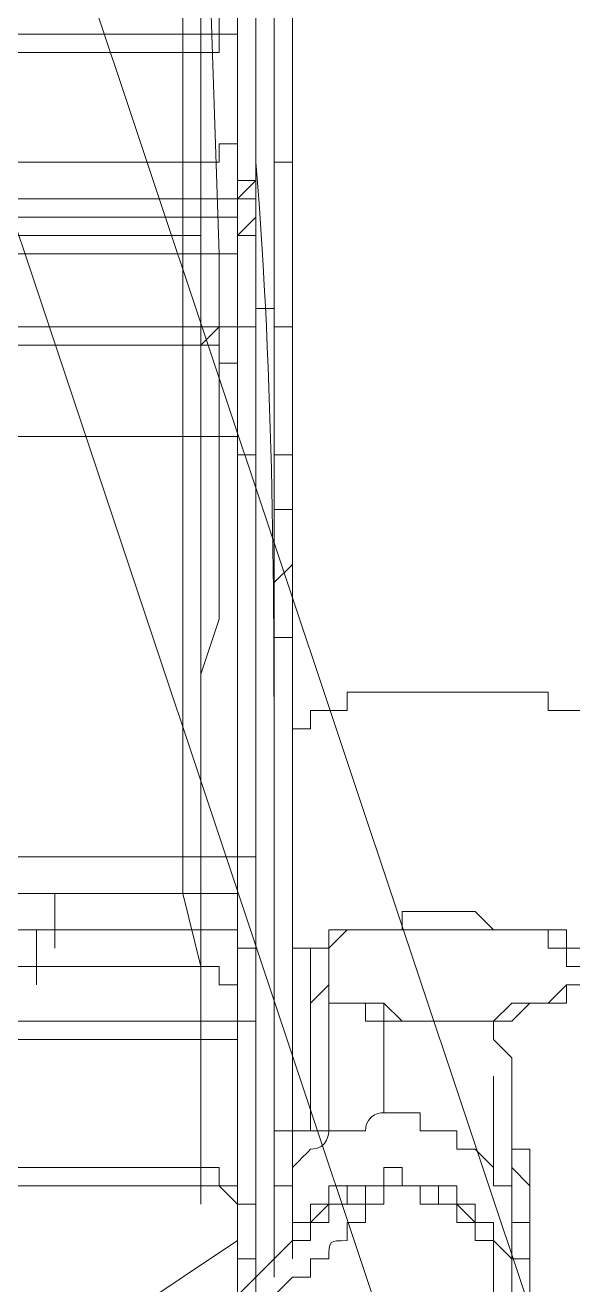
# Model space of a CAD drawing. Header units: millimetres. Extents: x 25083 to 52777, y 24772 to 45779.
# Drawn here: x 49445.25 to 49456.37, y 36092.77 to 36118.36 of the extents above; entities that cross this region are included whole.
import ezdxf

# ---------------------------------------------------------------- set-up
doc = ezdxf.new("R2010")
doc.units = ezdxf.units.MM
doc.layers.add('小车', color=7, linetype='Continuous')

# ---------------------------------------------------------------- blocks, each defined once
blk = doc.blocks.new('zw$D2F4')
at = {"color": 7, "lineweight": 5}
for points in [[(560.009, 205.362), (559.638, 205.362), (559.638, 206.476), (560.009, 207.961), (560.009, 208.704), (559.638, 209.446), (559.638, 253.267), (559.267, 265.893), (559.267, 305.628), (559.638, 318.255), (559.638, 340.908), (559.638, 349.82), (559.638, 363.56), (560.009, 365.046), (559.638, 366.16), (559.638, 366.903), (560.009, 367.274)], [(560.009, 367.274), (560.009, 343.878), (560.381, 341.65), (560.381, 232.099), (560.009, 232.099), (560.009, 223.187), (560.009, 205.362)], [(560.381, 234.328), (560.381, 246.954)], [(558.895, 237.298), (558.895, 241.755), (558.524, 242.869), (558.524, 246.582)], [(559.638, 246.582), (559.638, 235.813)], [(558.524, 246.211), (558.524, 235.07)], [(558.895, 244.726), (558.895, 237.67)], [(560.009, 233.956), (560.009, 244.726)], [(559.267, 233.213), (558.895, 244.354)], [(560.009, 235.813), (560.009, 244.354)], [(559.638, 240.269), (559.638, 237.298)], [(560.381, 236.556), (560.381, 240.269)], [(560.009, 238.784), (560.009, 238.041), (559.267, 238.041), (559.267, 237.67), (558.895, 237.67)], [(560.009, 238.784), (560.009, 233.956)], [(560.752, 238.412), (560.752, 237.67)], [(559.638, 238.041), (559.638, 237.67), (559.267, 237.67), (559.267, 237.298), (558.895, 237.298)], [(559.638, 233.585), (559.638, 238.041)], [(539.956, 237.67), (558.895, 237.67)], [(558.895, 237.67), (558.895, 234.328)], [(560.752, 237.67), (560.752, 236.556)], [(560.752, 237.67), (560.752, 235.813)], [(539.585, 237.298), (558.895, 237.298)], [(558.895, 233.956), (558.895, 237.298)], [(559.638, 237.298), (559.638, 236.927)], [(560.381, 236.927), (560.381, 237.298)], [(559.638, 236.927), (559.638, 236.556)], [(560.381, 235.813), (560.381, 236.927)], [(559.638, 236.556), (559.638, 235.813)], [(560.752, 236.556), (560.752, 235.07)], [(559.638, 235.813), (559.638, 235.442), (559.267, 235.442), (559.267, 235.07), (558.895, 235.07), (558.524, 235.07)], [(559.638, 235.813), (559.638, 235.442)], [(559.638, 235.813), (559.638, 235.442)], [(559.638, 235.813), (559.638, 230.614)], [(560.009, 235.07), (560.009, 235.813)], [(560.752, 235.813), (560.752, 235.07), (560.381, 235.07), (560.381, 234.699)], [(560.752, 233.956), (560.752, 235.813)], [(559.638, 235.442), (559.638, 235.07)], [(560.752, 234.699), (560.752, 235.442)], [(558.524, 235.07), (554.439, 235.07)], [(558.524, 235.07), (558.524, 231.357)], [(560.009, 235.07), (560.009, 234.699), (559.638, 234.328), (559.638, 233.956), (559.267, 233.956), (558.895, 233.956)], [(559.638, 235.07), (559.638, 234.699)], [(560.009, 232.099), (560.009, 235.07)], [(560.009, 235.07), (560.009, 234.699)], [(560.381, 233.585), (560.381, 235.07)], [(560.752, 235.07), (560.752, 233.956)], [(560.009, 234.699), (559.638, 234.699), (559.638, 233.956), (559.267, 233.956), (558.895, 233.956), (558.895, 233.585)], [(559.638, 234.699), (559.638, 234.328)], [(560.009, 234.699), (559.638, 234.699), (559.638, 234.328), (560.009, 234.328), (560.009, 233.956), (559.638, 233.585), (559.638, 231.728)], [(560.752, 233.213), (560.752, 234.699)], [(545.898, 234.328), (558.895, 234.328)], [(558.895, 234.328), (558.895, 220.959)], [(558.895, 234.328), (560.009, 234.328), (560.009, 233.956)], [(559.638, 234.328), (559.638, 233.956)], [(559.638, 234.328), (559.638, 233.956)], [(560.381, 234.328), (560.381, 233.956)], [(560.381, 233.956), (560.381, 234.328)], [(539.585, 233.956), (558.895, 233.956)], [(558.895, 233.956), (545.898, 233.956)], [(558.895, 220.216), (558.895, 233.956)], [(559.638, 233.585), (559.638, 233.956), (558.895, 233.956)], [(558.895, 233.956), (558.895, 233.585)], [(558.895, 231.728), (558.895, 233.956)], [(559.267, 233.213), (559.638, 233.213), (559.638, 233.585), (560.009, 233.585), (560.009, 233.956)], [(559.638, 233.956), (559.638, 233.585)], [(560.009, 233.956), (560.009, 220.587)], [(560.009, 228.757), (560.009, 233.956)], [(560.752, 233.956), (560.752, 233.213)], [(539.585, 233.585), (558.895, 233.585)], [(558.895, 233.585), (558.895, 231.357)], [(559.638, 233.585), (559.638, 233.213)], [(559.638, 220.216), (559.638, 233.585)], [(560.381, 233.585), (560.381, 232.842)], [(560.381, 233.213), (560.381, 233.585)], [(555.182, 233.213), (559.267, 233.213)], [(559.267, 229.5), (559.267, 233.213)], [(559.638, 233.213), (559.638, 232.842)], [(560.752, 233.213), (560.752, 232.842)], [(560.752, 233.213), (560.752, 232.842)], [(559.638, 232.842), (559.638, 232.099)], [(560.752, 232.842), (560.752, 232.471)], [(560.752, 231.728), (560.752, 232.842)], [(560.752, 232.471), (560.752, 232.099)], [(560.752, 231.728), (560.752, 232.471)], [(560.009, 232.099), (560.009, 231.728), (558.895, 231.728)], [(559.638, 232.099), (559.638, 231.728)], [(560.009, 217.988), (560.009, 232.099)], [(560.752, 232.099), (560.752, 231.357)], [(560.752, 232.099), (560.752, 231.357)], [(558.895, 231.728), (545.898, 231.728)], [(558.895, 217.616), (558.895, 231.728)], [(558.895, 231.357), (559.267, 231.728), (559.638, 231.728)], [(559.638, 231.728), (559.638, 231.357)], [(559.638, 231.728), (559.638, 231.357)], [(559.638, 231.728), (559.638, 217.616)], [(560.381, 229.128), (560.381, 231.728)], [(560.752, 230.614), (560.752, 231.728), (560.381, 231.728)], [(560.752, 231.728), (560.752, 231.357)], [(560.752, 230.614), (560.752, 231.728)], [(545.898, 231.357), (558.895, 231.357)], [(554.439, 231.357), (558.524, 231.357)], [(559.638, 230.614), (559.638, 230.985), (559.267, 230.985), (559.267, 231.357), (558.895, 231.357), (558.524, 231.357)], [(558.524, 231.357), (558.524, 220.216), (558.895, 218.73)], [(558.895, 231.357), (558.895, 217.245)], [(559.638, 231.357), (559.638, 230.985)], [(560.381, 231.357), (560.381, 229.871)], [(560.752, 231.357), (560.752, 223.558)], [(559.638, 230.985), (559.638, 229.128)], [(559.638, 230.614), (559.638, 217.988)], [(560.752, 229.128), (560.752, 230.614)], [(555.182, 229.5), (559.267, 229.5)], [(558.895, 219.473), (558.895, 224.672), (559.267, 225.786), (559.267, 229.5)], [(560.009, 228.757), (560.009, 229.128), (559.638, 229.128), (559.638, 229.5), (559.267, 229.5)], [(559.638, 229.128), (559.638, 228.757)], [(560.381, 229.128), (560.752, 229.128)], [(560.381, 226.529), (560.381, 229.128)], [(560.381, 229.128), (560.381, 228.014)], [(560.381, 228.386), (560.381, 229.128)], [(560.381, 228.014), (560.752, 228.014), (560.752, 229.128)], [(559.638, 228.757), (559.638, 227.643)], [(560.009, 218.359), (560.009, 228.757)], [(560.752, 228.757), (560.752, 226.9)], [(560.381, 228.014), (560.381, 227.643)], [(560.381, 226.529), (560.381, 228.014)], [(559.638, 227.643), (559.638, 227.272)], [(560.752, 227.643), (560.752, 226.9), (560.381, 226.529)], [(560.752, 226.9), (560.752, 227.643)], [(559.638, 227.272), (559.638, 226.529)], [(560.381, 226.529), (560.381, 227.272)], [(560.752, 225.415), (560.752, 226.9)], [(560.752, 226.9), (560.752, 226.529)], [(559.638, 226.529), (559.638, 226.158)], [(559.638, 226.529), (559.638, 226.158)], [(560.381, 226.529), (560.381, 225.044)], [(560.381, 225.044), (560.381, 226.529)], [(560.381, 225.415), (560.381, 226.529)], [(559.638, 226.158), (559.638, 225.415)], [(560.752, 226.158), (560.752, 225.044)], [(560.752, 225.415), (560.752, 226.158)], [(559.638, 225.415), (559.638, 225.044)], [(560.381, 225.415), (560.752, 225.415)], [(560.381, 223.929), (560.381, 225.415)], [(560.752, 223.929), (560.752, 225.415)], [(560.752, 223.929), (560.752, 225.415)], [(559.638, 225.044), (559.638, 224.672)], [(560.381, 223.558), (560.381, 225.044)], [(559.638, 224.672), (559.638, 224.301)], [(560.381, 224.301), (560.381, 224.672)], [(560.752, 223.558), (560.752, 224.672)], [(559.638, 224.301), (559.638, 223.558)], [(563.723, 224.301), (561.866, 224.301), (561.866, 223.929), (561.123, 223.929), (561.123, 223.558), (560.752, 223.558)], [(566.322, 223.929), (565.951, 223.929), (565.951, 224.301), (563.723, 224.301)], [(559.638, 223.929), (559.638, 223.558)], [(560.752, 223.929), (560.752, 222.815)], [(566.694, 223.187), (566.694, 223.929), (566.322, 223.929)], [(559.638, 223.558), (559.638, 223.187)], [(560.381, 223.187), (560.381, 223.558)], [(560.752, 218.73), (560.752, 223.558)], [(560.752, 223.558), (560.752, 222.815)], [(559.638, 223.187), (559.638, 222.444)], [(560.381, 222.073), (560.381, 223.187)], [(560.381, 223.187), (560.381, 222.815)], [(560.381, 222.815), (560.381, 223.187)], [(560.752, 222.815), (560.752, 223.187)], [(560.381, 222.073), (560.381, 222.815)], [(560.752, 222.444), (560.752, 222.815)], [(560.752, 222.444), (560.752, 222.815)], [(559.638, 222.444), (559.638, 222.073)], [(560.752, 222.444), (560.752, 222.073)], [(559.638, 222.073), (559.638, 221.701)], [(560.381, 222.073), (560.381, 220.959)], [(560.381, 222.073), (560.381, 220.959)], [(560.381, 220.959), (560.381, 222.073)], [(560.752, 222.073), (560.752, 220.959)], [(559.638, 221.701), (559.638, 221.33)], [(559.638, 221.33), (559.638, 220.587)], [(558.895, 220.959), (555.182, 220.959)], [(560.009, 220.587), (560.009, 220.959), (559.267, 220.959), (558.895, 220.959)], [(558.895, 220.959), (558.895, 219.473)], [(560.381, 212.789), (560.381, 220.959)], [(560.381, 219.845), (560.381, 220.959)], [(560.752, 220.959), (560.752, 213.531)], [(560.752, 219.845), (560.752, 220.959)], [(559.638, 220.587), (559.638, 219.473)], [(560.009, 220.587), (560.009, 218.359)], [(554.81, 220.216), (558.895, 220.216)], [(555.924, 220.216), (555.924, 219.102)], [(555.924, 219.102), (555.924, 220.216)], [(558.895, 218.73), (558.895, 220.216)], [(558.895, 220.216), (559.638, 220.216)], [(559.638, 217.988), (559.638, 220.216)], [(560.009, 219.102), (560.009, 220.216)], [(560.009, 220.216), (560.009, 219.102)], [(560.381, 217.616), (560.381, 219.845)], [(561.495, 219.102), (561.495, 219.473), (562.98, 219.473), (562.98, 219.845), (563.723, 219.845)], [(563.723, 219.845), (564.466, 219.845), (564.837, 219.473), (566.322, 219.473), (566.322, 219.102), (566.694, 219.102), (566.694, 218.73)], [(555.182, 219.473), (558.895, 219.473)], [(555.553, 218.359), (555.553, 219.473)], [(555.553, 219.473), (555.553, 218.359)], [(560.009, 218.359), (560.009, 219.102), (559.638, 219.102), (559.638, 219.473), (559.267, 219.473), (558.895, 219.473)], [(559.638, 219.473), (559.638, 219.102)], [(559.638, 219.473), (559.638, 218.359)], [(559.638, 218.359), (559.638, 219.473)], [(563.723, 219.473), (561.866, 219.473), (561.495, 219.102), (561.123, 219.102), (561.123, 218.73)], [(565.951, 219.102), (565.951, 219.473), (563.723, 219.473)], [(559.638, 219.102), (559.638, 218.359)], [(560.752, 218.73), (560.752, 219.102), (561.123, 219.102)], [(561.123, 217.988), (561.123, 219.102)], [(561.123, 219.102), (561.495, 219.102)], [(561.495, 219.102), (561.495, 217.988)], [(566.322, 218.73), (566.322, 219.102), (565.951, 219.102)], [(554.81, 218.73), (558.895, 218.73)], [(559.638, 217.988), (559.638, 218.359), (559.267, 218.359), (559.267, 218.73), (558.895, 218.73)], [(560.752, 216.874), (560.752, 218.73)], [(561.123, 218.73), (561.123, 215.388)], [(566.694, 218.73), (566.694, 218.359), (566.322, 218.359), (566.322, 217.988), (565.951, 217.988), (565.58, 217.988), (565.208, 217.616), (563.723, 217.616)], [(563.723, 217.616), (564.837, 217.616), (565.208, 217.988), (565.951, 217.988), (566.322, 218.359), (566.694, 218.359), (566.694, 218.73)], [(566.694, 218.73), (566.322, 218.73)], [(559.638, 218.359), (559.638, 217.616)], [(561.123, 217.988), (561.495, 218.359)], [(561.495, 218.359), (561.495, 217.988)], [(558.895, 217.616), (560.009, 217.616), (560.009, 217.988)], [(560.009, 213.531), (560.009, 217.988)], [(560.381, 217.616), (560.381, 217.988)], [(560.752, 217.988), (560.752, 217.616)], [(560.752, 217.988), (560.752, 217.616)], [(560.752, 217.616), (560.752, 217.988)], [(561.123, 215.388), (561.123, 217.988)], [(561.495, 217.988), (561.495, 215.388)], [(563.723, 217.616), (562.238, 217.616), (562.238, 217.988), (561.495, 217.988)], [(561.495, 217.988), (562.609, 217.988), (562.98, 217.616), (563.723, 217.616)], [(562.609, 217.988), (562.609, 215.76)], [(554.81, 217.616), (558.895, 217.616)], [(558.895, 214.645), (558.895, 217.616)], [(559.638, 217.616), (559.638, 217.245), (558.895, 217.245)], [(559.638, 217.616), (559.638, 216.874)], [(559.638, 217.616), (559.638, 213.16)], [(560.381, 215.017), (560.381, 217.616)], [(565.208, 215.76), (565.208, 216.874), (564.837, 217.245), (564.837, 217.616)], [(558.895, 217.245), (554.81, 217.245)], [(558.895, 217.245), (558.895, 214.274)], [(560.752, 217.245), (560.752, 216.874)], [(560.752, 216.874), (560.752, 217.245)], [(560.752, 217.245), (560.752, 216.874)], [(559.638, 216.874), (559.638, 216.502)], [(560.752, 213.531), (560.752, 216.874)], [(560.752, 216.874), (560.752, 216.502)], [(559.638, 216.502), (559.638, 215.388)], [(560.752, 216.502), (560.752, 216.131)], [(564.837, 214.274), (564.837, 216.502)], [(560.752, 216.131), (560.752, 215.76)], [(560.752, 215.76), (560.752, 215.388)], [(563.723, 215.388), (563.352, 215.388), (563.352, 215.76), (562.98, 215.76)], [(565.208, 215.017), (565.208, 215.76)], [(559.638, 215.388), (559.638, 214.645)], [(560.381, 215.388), (560.752, 215.388)], [(561.123, 215.388), (560.752, 215.388)], [(560.752, 215.388), (560.752, 215.017)], [(561.495, 215.388), (561.123, 215.388)], [(565.208, 214.274), (564.837, 214.274), (564.837, 214.645), (564.466, 215.017), (564.094, 215.017), (564.094, 215.388), (563.723, 215.388)], [(560.381, 215.017), (560.381, 212.417)], [(560.752, 215.017), (560.752, 214.645)], [(565.208, 214.645), (565.208, 215.017)], [(554.81, 214.645), (558.895, 214.645)], [(560.009, 213.531), (560.009, 213.903), (559.638, 213.903), (559.638, 214.274), (559.267, 214.274), (559.267, 214.645), (558.895, 214.645)], [(558.895, 214.274), (558.895, 213.903), (558.895, 214.645)], [(559.638, 214.645), (559.638, 213.531)], [(560.752, 214.645), (560.752, 214.274)], [(560.752, 213.531), (561.123, 213.531), (561.123, 213.903), (561.495, 213.903), (561.495, 214.274), (562.609, 214.274), (562.609, 214.645)], [(562.609, 214.645), (562.98, 214.645), (562.98, 214.274), (564.094, 214.274), (564.094, 213.903), (564.466, 213.903), (564.466, 213.531), (564.837, 213.531), (564.837, 213.16), (565.208, 212.789), (565.208, 212.046)], [(565.208, 214.274), (565.208, 214.645)], [(554.81, 214.274), (558.895, 214.274)], [(559.638, 213.16), (559.638, 213.903), (559.267, 214.274), (558.895, 214.274)], [(560.381, 214.274), (560.752, 214.274)], [(560.752, 214.274), (560.752, 213.903)], [(562.609, 214.274), (561.866, 214.274), (561.866, 213.903), (561.495, 213.903)], [(562.609, 214.274), (562.609, 213.903), (562.238, 213.903), (562.238, 213.531), (561.866, 213.531), (561.866, 213.16)], [(562.609, 214.274), (562.238, 214.274), (562.238, 213.903), (561.866, 213.903)], [(563.723, 214.274), (562.609, 214.274)], [(563.352, 213.903), (563.352, 214.274), (562.609, 214.274)], [(564.837, 212.789), (564.837, 213.16), (564.466, 213.16), (564.466, 213.531), (564.094, 213.903), (563.723, 213.903), (563.723, 214.274)], [(565.208, 213.903), (565.208, 214.274)], [(560.752, 213.903), (560.752, 213.16)], [(561.495, 213.903), (561.123, 213.531)], [(561.866, 213.903), (561.495, 213.903), (561.495, 213.531), (561.123, 213.531)], [(564.837, 212.789), (564.837, 213.16), (564.466, 213.16), (564.466, 213.531), (564.094, 213.531), (564.094, 213.903), (563.352, 213.903)], [(565.208, 213.16), (565.208, 213.531), (565.58, 213.531), (565.58, 213.903)], [(565.208, 213.16), (565.208, 213.903)], [(565.58, 213.903), (565.58, 213.16)], [(559.638, 213.531), (559.638, 212.417)], [(559.638, 213.16), (559.638, 212.789), (560.009, 212.789), (560.009, 213.16), (560.009, 213.531)], [(561.123, 213.531), (560.752, 213.531)], [(565.58, 213.16), (565.58, 213.531)], [(559.638, 213.16), (557.41, 211.675), (553.696, 210.189), (550.725, 209.075), (547.383, 207.961), (542.927, 206.847), (536.614, 206.104), (535.871, 205.733)], [(560.752, 213.16), (560.381, 212.789)], [(560.752, 213.16), (560.752, 212.789)], [(565.208, 213.16), (565.208, 212.417)], [(565.58, 212.046), (565.58, 213.16)], [(560.381, 212.789), (558.524, 210.932), (556.667, 209.818), (554.439, 208.704), (551.097, 206.847), (546.64, 204.99), (539.585, 202.391), (529.187, 199.42)], [(561.123, 212.789), (561.123, 212.417), (560.752, 212.417), (560.381, 212.046)], [(564.837, 212.046), (564.837, 212.789)], [(559.638, 212.417), (559.638, 211.675)]]:
    blk.add_lwpolyline(points, dxfattribs=at)
for points in [[(560.381, 243.983), (560.381, 241.012), (560.381, 238.041), (560.381, 235.07)], [(560.381, 242.126), (560.381, 240.269), (560.381, 238.784), (560.381, 236.927)], [(560.752, 237.67), (560.752, 238.041), (560.752, 238.412), (560.752, 238.784)], [(560.752, 232.842), (560.752, 234.699), (560.752, 236.927), (560.752, 238.784)], [(560.381, 236.927), (560.381, 233.585), (560.381, 229.871), (560.381, 226.529)], [(560.009, 235.07), (560.381, 230.614), (560.381, 226.158), (560.381, 222.073)], [(560.381, 233.956), (560.381, 230.243), (560.381, 226.9), (560.381, 223.187)], [(560.381, 233.956), (560.381, 232.099), (560.381, 229.871), (560.381, 228.014)], [(560.381, 233.213), (560.381, 232.099), (560.381, 230.614), (560.381, 229.128)], [(560.752, 232.842), (560.752, 232.842), (560.752, 233.213), (560.752, 233.213)], [(560.752, 232.842), (560.752, 232.842), (560.752, 232.842), (560.752, 232.842)], [(560.381, 232.471), (560.381, 232.099), (560.381, 232.099), (560.381, 231.728)], [(560.752, 232.471), (560.752, 232.471), (560.752, 232.471), (560.752, 232.471)], [(560.752, 232.099), (560.752, 232.099), (560.752, 232.099), (560.752, 232.471)], [(560.752, 231.728), (560.752, 231.728), (560.752, 231.728), (560.752, 232.099)], [(560.752, 229.871), (560.752, 230.243), (560.752, 230.614), (560.752, 230.985)], [(560.752, 226.529), (560.752, 227.643), (560.752, 229.128), (560.752, 230.614)], [(560.752, 224.301), (560.752, 226.529), (560.752, 228.757), (560.752, 230.614)], [(560.381, 223.558), (560.381, 223.929), (560.381, 224.301), (560.381, 224.301)], [(560.381, 223.929), (560.381, 223.558), (560.381, 223.558), (560.381, 223.187)], [(560.381, 223.558), (560.381, 223.558), (560.381, 223.558), (560.381, 223.929)], [(560.752, 223.558), (560.752, 223.558), (560.752, 223.929), (560.752, 223.929)], [(560.752, 223.558), (560.752, 223.558), (560.752, 223.929), (560.752, 223.929)], [(560.381, 223.187), (560.381, 223.558), (560.381, 223.558), (560.381, 223.558)], [(560.752, 223.187), (560.752, 223.187), (560.752, 223.558), (560.752, 223.558)], [(560.752, 223.187), (560.752, 223.187), (560.752, 223.187), (560.752, 223.558)], [(560.381, 223.187), (560.381, 222.815), (560.381, 222.444), (560.381, 222.073)], [(560.752, 222.444), (560.752, 222.444), (560.752, 222.815), (560.752, 223.187)], [(560.752, 222.444), (560.752, 222.444), (560.752, 222.815), (560.752, 222.815)], [(560.752, 222.444), (560.752, 222.444), (560.752, 222.444), (560.752, 222.444)], [(560.752, 222.073), (560.752, 222.073), (560.752, 222.073), (560.752, 222.444)], [(560.752, 222.073), (560.752, 222.073), (560.752, 222.073), (560.752, 222.444)], [(560.752, 220.959), (560.752, 220.959), (560.752, 220.959), (560.752, 221.33)], [(561.495, 217.988), (561.495, 217.988), (561.495, 217.988), (561.495, 217.988)], [(560.752, 217.245), (560.752, 217.245), (560.752, 217.616), (560.752, 217.616)], [(560.752, 217.245), (560.752, 217.245), (560.752, 217.245), (560.752, 217.616)], [(562.609, 215.76), (562.609, 215.76), (562.238, 215.76), (562.238, 215.388)], [(562.609, 215.76), (562.609, 215.76), (562.609, 215.76), (562.98, 215.76)], [(561.495, 215.388), (561.495, 215.388), (561.495, 215.017), (561.123, 215.017)], [(562.238, 215.388), (561.866, 215.388), (561.495, 215.388), (561.495, 215.388)], [(561.495, 215.388), (561.495, 215.388), (561.495, 215.388), (561.495, 215.388)], [(561.123, 215.017), (561.123, 215.017), (561.123, 215.017), (560.752, 214.645)], [(565.58, 215.017), (565.208, 215.017), (565.208, 215.017), (565.208, 215.017)], [(565.58, 214.274), (565.58, 214.274), (565.58, 214.645), (565.58, 215.017)], [(565.58, 214.274), (565.58, 214.274), (565.208, 214.645), (565.208, 214.645)], [(560.752, 213.903), (560.752, 213.903), (560.752, 213.903), (560.752, 214.274)], [(562.609, 214.274), (562.609, 214.274), (562.609, 214.274), (562.609, 214.274)], [(562.609, 214.274), (562.609, 214.274), (562.609, 214.274), (562.609, 214.274)], [(565.208, 213.531), (565.208, 213.531), (565.208, 213.903), (565.208, 214.274)], [(565.208, 213.903), (565.208, 213.903), (565.208, 214.274), (565.208, 214.274)], [(565.58, 213.903), (565.58, 213.903), (565.58, 214.274), (565.58, 214.274)], [(565.58, 213.903), (565.58, 213.903), (565.58, 214.274), (565.58, 214.274)], [(560.752, 213.531), (560.752, 213.531), (560.752, 213.531), (560.752, 213.903)], [(560.752, 213.531), (560.752, 213.531), (560.752, 213.16), (560.752, 213.16)], [(561.123, 213.531), (561.123, 213.531), (561.123, 213.16), (561.123, 213.16)], [(565.208, 213.531), (565.208, 213.531), (565.208, 213.531), (565.208, 213.531)], [(565.208, 213.16), (565.208, 213.16), (565.208, 213.16), (565.208, 213.531)], [(561.123, 213.16), (560.752, 213.16), (560.752, 213.16), (560.752, 213.16)], [(561.495, 212.789), (561.495, 213.16), (561.495, 213.16), (561.866, 213.16)], [(565.208, 213.16), (565.208, 213.16), (565.208, 213.16), (565.208, 213.16)], [(565.208, 213.16), (565.208, 213.16), (565.208, 213.16), (565.208, 213.16)], [(565.58, 212.789), (565.58, 212.789), (565.58, 213.16), (565.58, 213.16)], [(565.58, 213.16), (565.58, 213.16), (565.58, 213.16), (565.58, 213.16)], [(565.58, 213.16), (565.58, 213.16), (565.58, 213.16), (565.58, 213.16)], [(560.752, 212.789), (560.752, 212.789), (560.752, 212.789), (560.752, 212.789)], [(561.123, 212.789), (561.495, 212.789), (561.495, 212.789), (561.495, 212.789)], [(564.837, 212.417), (564.837, 212.417), (564.837, 212.789), (564.837, 212.789)], [(565.208, 212.789), (565.208, 212.789), (565.208, 212.789), (565.58, 212.789)], [(564.837, 212.046), (564.837, 212.046), (564.837, 212.046), (564.837, 212.417)]]:
    blk.add_open_spline(points, degree=3, dxfattribs=at)
blk = doc.blocks.new('A$C1A4175F5')
at = {"layer": '小车', "color": 7, "lineweight": 0}
for points in [[(247.215, 563.302), (418.277, 506.188)], [(246.235, 560.502), (418.277, 503.108)]]:
    blk.add_lwpolyline(points, dxfattribs=at)

msp = doc.modelspace()

# ---------------------------------------------------------------- block references
msp.add_blockref('zw$D2F4', (48889.923, 35880.503))
at = {"layer": '小车', "ltscale": 10, "xscale": -1, "rotation": 270}
msp.add_blockref('A$C1A4175F5', (48914.945, 35776.933), dxfattribs=at)

doc.saveas('drawing.dxf')
